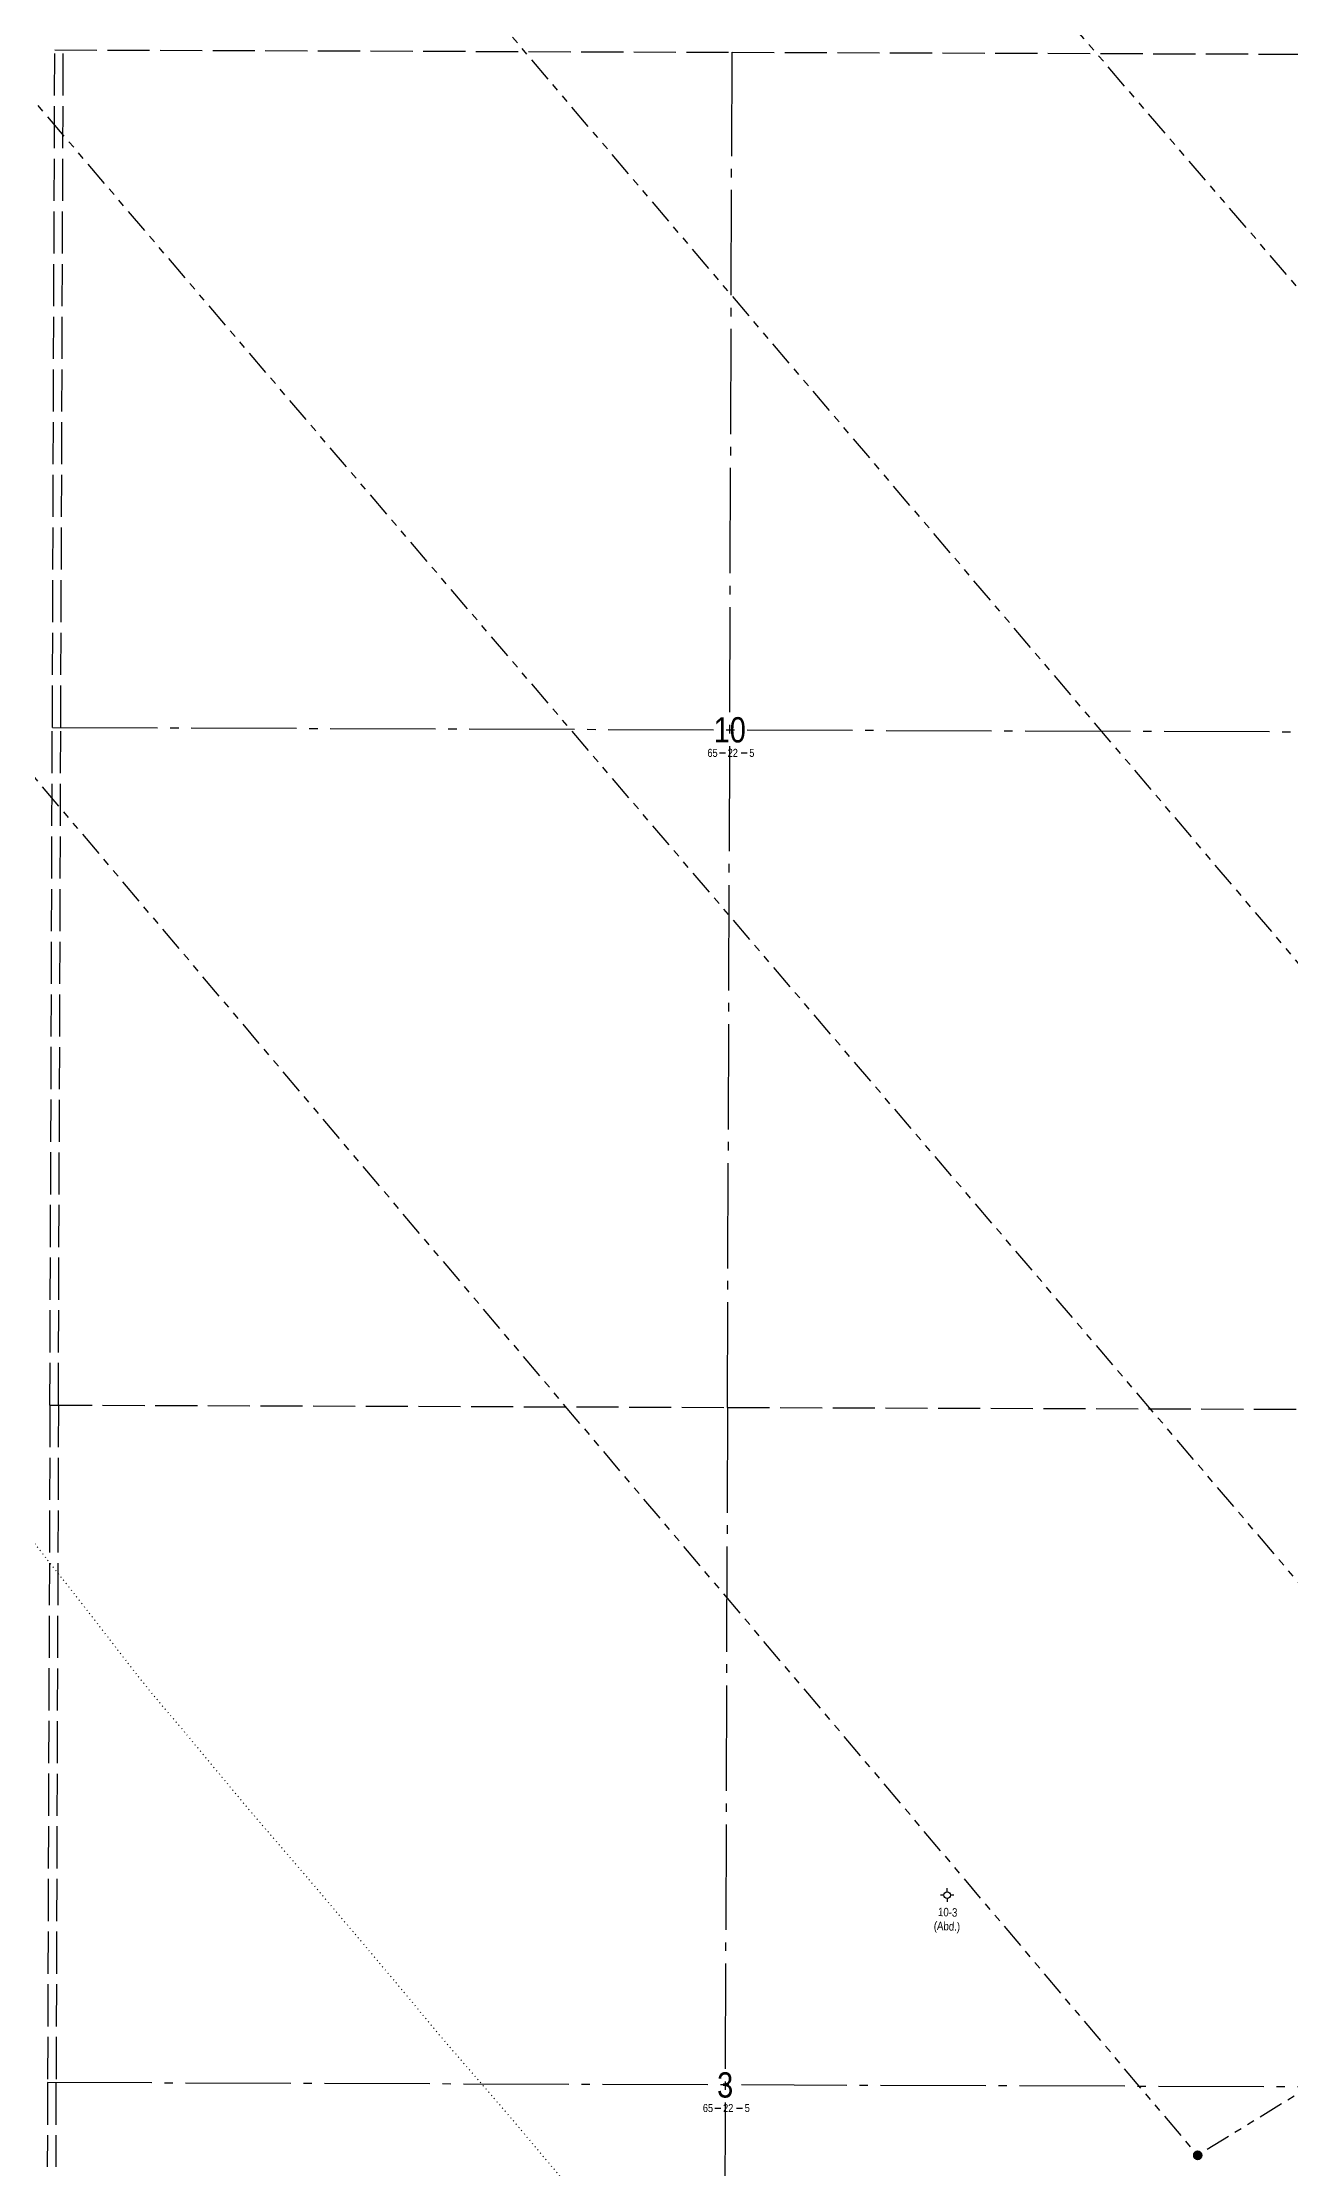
# Model space of a CAD drawing. Extents: x 481150 to 519818, y 6045091 to 6055068.
# Drawn here: x 483683 to 485165, y 6049787 to 6052311 of the extents above; entities that cross this region are included whole.
import ezdxf
from ezdxf.enums import TextEntityAlignment as Align

# ---------------------------------------------------------------- set-up
doc = ezdxf.new("R2010")
doc.units = 0
doc.header["$LTSCALE"] = 5
for name, pattern in [('foc-DOT', [1, 0.2, -0.8]), ('foc-DRILLPATH', [14.75, 6, -1.75, 1.75, -1.75, 1.75, -1.75]), ('foc-QUARTERLINE', [33, 25, -3, 2, -3]), ('foc-UNSURVEYED', [12.5, 10, -2.5])]:
    doc.linetypes.add(name, pattern=pattern)
for name, color, linetype in [('10', 1, 'Continuous'), ('9', 3, 'Continuous'), ('ABADATA-DRILL', 8, 'foc-DOT'), ('DRILL-T', 8, 'Continuous'), ('L-MON', 1, 'Continuous'), ('L-QSEC', 8, 'foc-QUARTERLINE'), ('L-SECLBL', 7, 'Continuous'), ('L-USEC', 7, 'foc-UNSURVEYED'), ('P-PDRILLPATH', 12, 'foc-DRILLPATH')]:
    doc.layers.add(name, color=color, linetype=linetype)
doc.styles.add('80L', font='ARIALN.TTF', dxfattribs={"height": 10})
doc.styles.add('SIMPLEX', font='ARIALN.TTF')

# ---------------------------------------------------------------- blocks, each defined once
blk = doc.blocks.new('L-SECLBL')
at = {"layer": '9', "color": 7}
for p, q in [((-5.1, -27.8), (-12.3, -27.8)), ((20.7, -27.8), (13.5, -27.8))]:
    blk.add_line(p, q, dxfattribs=at)
at = {"layer": '10', "color": 2, "style": 'SIMPLEX'}
blk.add_attdef('SEC', text='', height=30, dxfattribs=at).set_placement((0, 0), align=Align.MIDDLE)
at = {"layer": '10', "color": 5, "style": '80L'}
blk.add_attdef('TWP', text='', height=9.5, dxfattribs=at).set_placement((-14.4, -27.4), align=Align.MIDDLE_RIGHT)
blk.add_attdef('RGE', text='', height=9.5, dxfattribs=at).set_placement((3.6, -27.4), align=Align.MIDDLE_CENTER)
blk.add_attdef('MER', text='', height=9.5, dxfattribs=at).set_placement((23.2, -27.4), align=Align.MIDDLE_LEFT)
blk = doc.blocks.new('GABD')
for p, q in [((-0.81, 0), (-1.62, 0)), ((0, 0.81), (0, 1.62)), ((1.62, 0), (0.81, 0)), ((0, -0.81), (0, -1.62))]:
    blk.add_line(p, q)
blk.add_circle((0, 0), 0.8)
blk = doc.blocks.new('plbh')
at = {"layer": 'L-MON'}
h = blk.add_hatch(color=255, dxfattribs=at)
h.dxf.hatch_style = 1
edge = h.paths.add_edge_path()
edge.add_arc((0, 0), 1.16, 0, 360)
h = blk.add_hatch(color=256, dxfattribs=at)
h.dxf.hatch_style = 1
h.paths.add_polyline_path([(-0.96, 0, 1), (0.96, 0, 1)])
h.paths.add_polyline_path([(0.91, 0, -1), (-0.91, 0, -1)], flags=16)
h.paths.add_polyline_path([(0.45, 0, -1), (-0.45, 0, -1)], flags=0)
h = blk.add_hatch(color=256, dxfattribs=at)
h.dxf.hatch_style = 1
h.paths.add_polyline_path([(-0.45, 0, 1), (0.45, 0, 1)])
h.paths.add_polyline_path([(0.4, 0, -1), (-0.4, 0, -1)], flags=16)
at = {"layer": 'L-MON', "color": 240}
for radius in [0.96, 0.91, 0.45, 0.4]:
    blk.add_circle((0, 0), radius, dxfattribs=at)

msp = doc.modelspace()

# ---------------------------------------------------------------- linework, layer by layer
at = {"layer": 'ABADATA-DRILL', "flags": 128}
msp.add_lwpolyline([(483184.925, 6050487.927), (483184.925, 6050487.927), (483184.925, 6050487.927), (483184.955, 6050487.936), (483185.055, 6050487.986), (483185.205, 6050488.025), (483185.336, 6050488.055), (483185.446, 6050488.095), (483185.506, 6050488.184), (483185.596, 6050488.304), (483185.747, 6050488.464), (483185.948, 6050488.653), (483186.198, 6050488.842), (483186.489, 6050489.001), (483186.78, 6050489.15), (483187.07, 6050489.349), (483187.391, 6050489.577), (483187.712, 6050489.836), (483188.033, 6050490.145), (483188.384, 6050490.464), (483188.736, 6050490.762), (483189.067, 6050491.001), (483189.287, 6050491.16), (483189.427, 6050491.26), (483189.529, 6050491.74), (483189.655, 6050493.189), (483189.944, 6050495.678), (483190.426, 6050499.106), (483191.032, 6050503.424), (483191.531, 6050508.362), (483191.922, 6050514.001), (483192.273, 6050519.77), (483192.454, 6050525.469), (483192.716, 6050531.488), (483193.259, 6050537.526), (483194.051, 6050543.653), (483194.996, 6050550.25), (483195.89, 6050556.826), (483196.853, 6050562.933), (483197.736, 6050569.12), (483198.399, 6050575.557), (483198.994, 6050582.225), (483199.498, 6050588.673), (483200.041, 6050594.841), (483200.824, 6050601.049), (483201.617, 6050607.216), (483202.38, 6050613.443), (483203.153, 6050619.86), (483203.449, 6050626.659), (483203.293, 6050633.229), (483203.045, 6050639.29), (483202.939, 6050645.601), (483203.603, 6050652.299), (483205.109, 6050659.293), (483206.894, 6050665.986), (483208.538, 6050672.36), (483210.107, 6050685.725), (483210.202, 6050692.444), (483210.269, 6050699.594), (483210.297, 6050707.224), (483210.624, 6050714.603), (483211.38, 6050721.61), (483212.184, 6050728.187), (483212.797, 6050734.265), (483213.118, 6050740.064), (483213.555, 6050752.652), (483213.92, 6050759.431), (483214.355, 6050766.269), (483214.742, 6050773.448), (483215.25, 6050781.026), (483215.798, 6050788.634), (483216.096, 6050796.113), (483216.062, 6050803.133), (483215.706, 6050809.565), (483215.784, 6050822.745), (483216.29, 6050829.783), (483216.707, 6050837.021), (483217.064, 6050844.29), (483217.482, 6050854.659), (483217.786, 6050866.418), (483217.884, 6050873.937), (483217.862, 6050881.477), (483218.119, 6050888.746), (483218.42, 6050891.705), (483219.206, 6050898.842), (483219.912, 6050905.81), (483220.586, 6050912.427), (483221.279, 6050918.615), (483221.92, 6050924.283), (483222.56, 6050929.63), (483223.98, 6050935.155), (483226.992, 6050940.974), (483231.755, 6050947.106), (483238.317, 6050953.152), (483246.536, 6050958.282), (483255.569, 6050961.848), (483265.066, 6050963.653), (483275.297, 6050963.985), (483286.004, 6050963.106), (483296.706, 6050960.886), (483307.353, 6050957.286), (483321.259, 6050950.965), (483331.867, 6050945.015), (483342.931, 6050937.935), (483353.254, 6050930.506), (483362.625, 6050922.801), (483368.556, 6050917.629), (483377.416, 6050909.597), (483382.268, 6050904.559), (483392.858, 6050891.159), (483403.733, 6050876.159), (483414.798, 6050861.348), (483426.56, 6050845.594), (483439.175, 6050827.977), (483452.563, 6050808.588), (483467.097, 6050787.944), (483482.968, 6050766.665), (483499.549, 6050745.233), (483516.55, 6050723.86), (483533.771, 6050702.626), (483551.394, 6050681.731), (483569.067, 6050660.915), (483586.599, 6050639.79), (483603.86, 6050618.296), (483620.789, 6050596.623), (483637.85, 6050575.03), (483655.05, 6050553.536), (483672.08, 6050531.843), (483688.98, 6050510.07), (483706.01, 6050488.427), (483723.11, 6050466.803), (483740.159, 6050445.13), (483756.999, 6050423.337), (483773.828, 6050401.465), (483790.677, 6050379.662), (483807.658, 6050358.039), (483825.299, 6050336.824), (483843.232, 6050315.917), (483860.854, 6050294.742), (483878.375, 6050273.487), (483896.057, 6050252.351), (483913.648, 6050231.126), (483931.33, 6050209.97), (483949.263, 6050189.093), (483967.226, 6050168.217), (483985.188, 6050147.29), (484003.12, 6050126.303), (484020.923, 6050105.247), (484038.675, 6050084.201), (484056.497, 6050063.175), (484074.209, 6050042.099), (484091.971, 6050021.033), (484109.703, 6049999.937), (484127.284, 6049978.692), (484144.816, 6049957.467), (484162.558, 6049936.451), (484180.561, 6049915.594), (484198.614, 6049894.837), (484216.627, 6049873.92), (484234.57, 6049853.024), (484252.412, 6049832.048), (484270.034, 6049810.862), (484287.826, 6049789.756), (484305.658, 6049768.78), (484341.343, 6049726.757), (484359.205, 6049705.731), (484376.756, 6049684.436), (484394.177, 6049663.101), (484411.899, 6049642.035), (484438.407, 6049611.827), (484466.489, 6049579.792), (484484.241, 6049558.676), (484501.822, 6049537.521), (484519.514, 6049516.385), (484537.256, 6049495.32), (484555.109, 6049474.383), (484573.032, 6049453.467), (484590.814, 6049432.431), (484608.576, 6049411.355), (484626.679, 6049390.577), (484644.923, 6049369.93), (484662.915, 6049349.063), (484680.968, 6049328.286), (484698.911, 6049307.439), (484716.924, 6049286.602), (484734.967, 6049265.745), (484752.91, 6049244.838), (484770.933, 6049224.052), (484788.805, 6049203.065), (484806.557, 6049181.999), (484824.229, 6049160.864), (484842.001, 6049139.798), (484859.974, 6049118.911), (484877.866, 6049097.884), (484895.688, 6049076.888), (484913.711, 6049056.021), (484931.734, 6049035.194), (484949.637, 6049014.248), (484967.439, 6048993.242), (484985.171, 6048972.206), (484995.246, 6048960.296)], dxfattribs=at)
at = {"layer": 'L-QSEC'}
for p, q in [((484496.406, 6050690.897), (484501.851, 6052299.387)), ((483694.954, 6051497.896), (485303.304, 6051492.392)), ((484496.406, 6050690.897), (484491.001, 6049092.257)), ((485298.12, 6049883.917), (483689.247, 6049889.395))]:
    msp.add_line(p, q, dxfattribs=at)
at = {"layer": 'L-USEC'}
for p, q in [((483694.954, 6051497.896), (483697.807, 6052302.145)), ((483697.807, 6052302.145), (483697.807, 6052302.148)), ((483697.807, 6052302.148), (484501.851, 6052299.387)), ((483705.013, 6051497.86), (483707.866, 6052302.11)), ((483707.866, 6052302.11), (483707.866, 6052302.113)), ((484501.851, 6052299.387), (485305.897, 6052296.631)), ((483692.101, 6050693.645), (483694.954, 6051497.896)), ((483702.159, 6050693.609), (483705.013, 6051497.86)), ((483692.101, 6050693.645), (483689.247, 6049889.395)), ((483692.101, 6050693.648), (484496.406, 6050690.897)), ((483702.159, 6050693.609), (483699.305, 6049889.359)), ((484496.406, 6050690.897), (485300.713, 6050688.155)), ((483689.247, 6049889.395), (483688.892, 6049789.443)), ((483699.305, 6049889.359), (483698.951, 6049789.409))]:
    msp.add_line(p, q, dxfattribs=at)
at = {"layer": 'P-PDRILLPATH', "flags": 128}
for points in [[(486213.474, 6050530.655), (485677.685, 6051433.276), (483044.608, 6054497.231)], [(486216.554, 6050526.815), (485469.674, 6050870.219), (482672.597, 6054165.187)], [(486219.271, 6050522.654), (485387.668, 6050233.172), (482304.586, 6053845.146)], [(486223.066, 6050519.445), (485054.651, 6049803.101), (481870.575, 6053575.106)]]:
    msp.add_lwpolyline(points, dxfattribs=at)

# ---------------------------------------------------------------- block references
at = {"layer": 'DRILL-T', "xscale": 4.997778999999992, "yscale": 4.997778999999992, "zscale": 4.997778999999992}
msp.add_blockref('GABD', (484757.219, 6050111.947), dxfattribs=at)
at = {"layer": 'L-MON', "xscale": 4.997778999999992, "yscale": 4.997778999999992, "zscale": 4.997778999999992}
msp.add_blockref('plbh', (485054.651, 6049803.101), dxfattribs=at)
at = {"layer": 'L-SECLBL', "xscale": 0.9995557999999983, "yscale": 0.9995557999999983, "zscale": 0.9995557999999983}
for p, values in [((484499.128, 6051495.144), {'SEC': '10', 'TWP': '65', 'RGE': '22', 'MER': '5'}), ((484493.687, 6049886.656), {'SEC': '3', 'TWP': '65', 'RGE': '22', 'MER': '5'})]:
    msp.add_blockref('L-SECLBL', p, dxfattribs=at).add_auto_attribs(values)

# ---------------------------------------------------------------- texts
at = {"layer": 'DRILL-T', "insert": (484741.871, 6050097.331), "char_height": 9.99556, "attachment_point": 1, "rotation": 357.723606, "style": '80L'}
msp.add_mtext_dynamic_manual_height_columns('\\pi4.7205;10-3\\P\\pi0.3943;(Abd.)', width=30.58436, gutter_width=49.978, heights=[0], dxfattribs=at)

doc.saveas('drawing.dxf')
